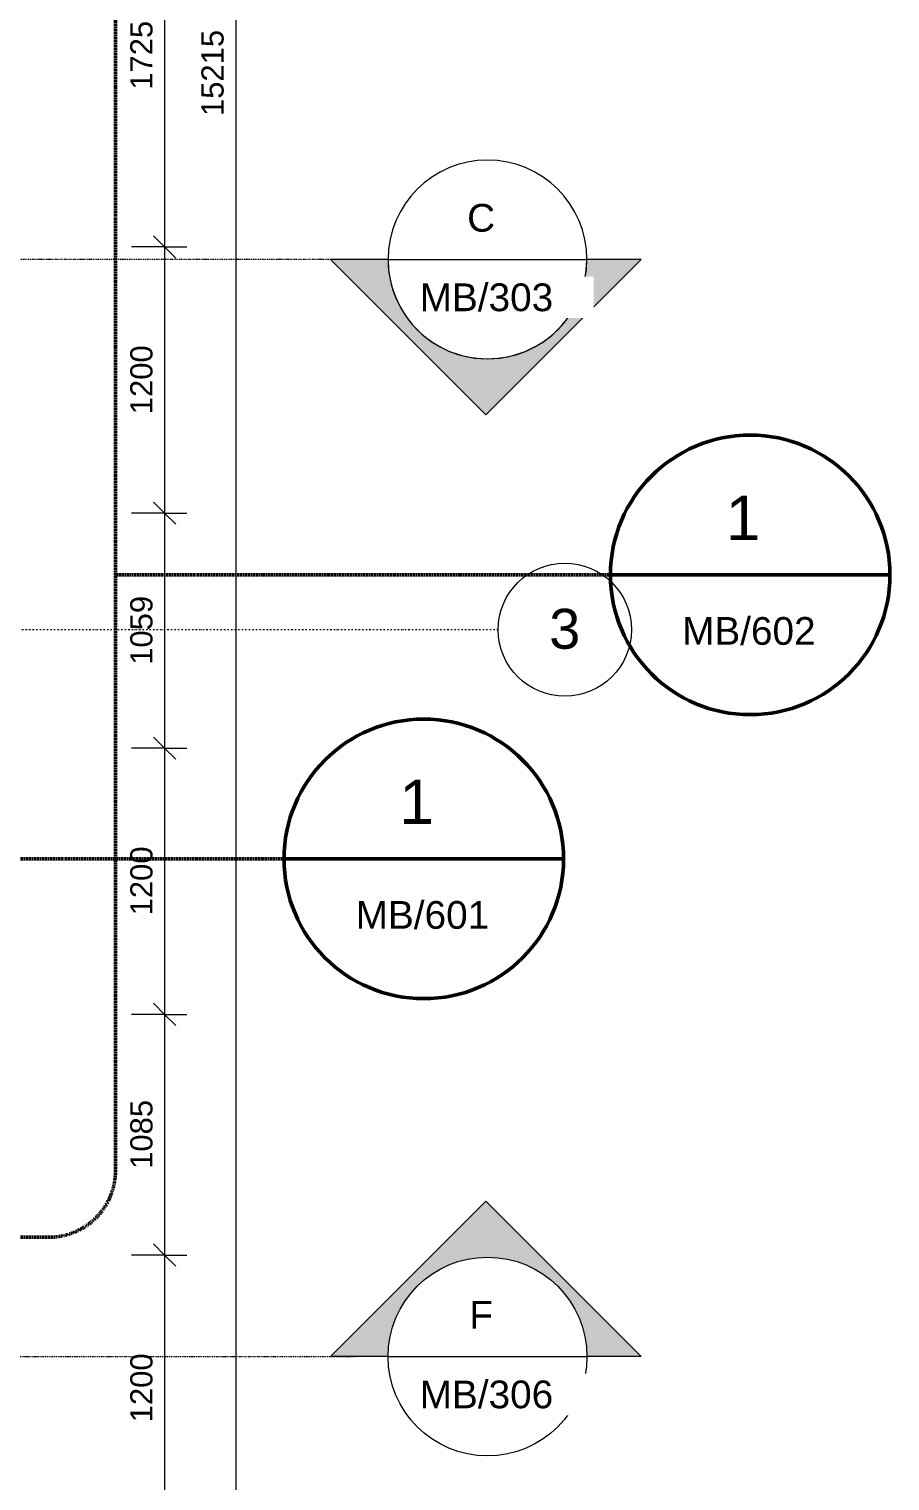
# Model space of a CAD drawing. Header units: millimetres. Extents: x -21051 to 202668, y -15646 to 13691.
# Drawn here: x 8949 to 12829, y -7629 to -1084 of the extents above; entities that cross this region are included whole.
import ezdxf

# ---------------------------------------------------------------- set-up
doc = ezdxf.new("R2010")
doc.units = ezdxf.units.MM
for name, pattern in [('Dash dot', [15.875, 6.35, -4.7625, 0, -4.7625]), ('TD_Callout Boundary', [4, 2, -2]), ('TD_Level Line', [8, 4, -2, 0, -2])]:
    doc.linetypes.add(name, pattern=pattern)
for name, color, linetype, lineweight in [('A-ANNO-DIMS', 211, 'Continuous', 9), ('A-ANNO-DIMS-100', 211, 'Continuous', 9), ('A-ANNO-SYMB', 150, 'Continuous', 9), ('G-ANNO-SYMB', 111, 'Continuous', 9), ('S-GRID', 1, 'Continuous', 9), ('S-GRID-IDEN', 1, 'Continuous', 9)]:
    doc.layers.add(name, color=color, linetype=linetype, lineweight=lineweight)
doc.layers.get('0').off()
doc.styles.add('Arial_1', font='arial.ttf', dxfattribs={"height": 125})
doc.styles.add('Arial_2', font='arial.ttf', dxfattribs={"height": 180})
doc.styles.add('Arial_3', font='arial.ttf', dxfattribs={"height": 100})
doc.styles.add('Arial_4', font='arial.ttf', dxfattribs={"height": 200})
doc.dimstyles.new('Arial_1_0', dxfattribs={"dimscale": 304.8, "dimtxt": 102.02594, "dimasz": 0.328084, "dimexe": 0.328084, "dimexo": 0.0625, "dimgap": 0.082021, "dimtad": 1, "dimdec": 0, "dimzin": 0, "dimdsep": 46, "dimtxsty": 'Arial_3', "dimblk1": 'OBLIQUE', "dimblk2": 'OBLIQUE', "dimsah": 1, "dimcen": 0.09, "dimdle": 0.328084, "dimazin": 0, "dimtfac": 1, "dimtdec": 4, "dimtix": 1, "dimtmove": 0, "dimatfit": 3, "dimfxl": 0.492126, "dimfxlon": 1, "dimtvp": 1, "dimtolj": 1, "dimtzin": 0, "dimarcsym": 2})

# ---------------------------------------------------------------- blocks, each defined once
blk = doc.blocks.new('Grid - _-182767-00_Ground floor')
at = {"layer": 'S-GRID-IDEN'}
blk.add_circle((0, 0), 3, dxfattribs=at)
blk = doc.blocks.new('DIMBLOCK202-00_Ground floor')
at = {"layer": 'A-ANNO-DIMS-100', "transparency": 16777216}
for p, q in [((9559.8, -341.5), (9509.8, -291.5)), ((9559.8, -341.5), (9409.8, -341.5)), ((9559.8, -341.5), (9559.8, -2066.5)), ((9559.8, -341.5), (9609.8, -391.5)), ((9559.8, -341.5), (9659.8, -341.5)), ((9559.8, -2066.5), (9509.8, -2016.5)), ((9559.8, -2066.5), (9409.8, -2066.5)), ((9559.8, -2066.5), (9609.8, -2116.5)), ((9559.8, -2066.5), (9659.8, -2066.5))]:
    blk.add_line(p, q, dxfattribs=at)
at = {"layer": 'A-ANNO-DIMS-100', "color": 0, "transparency": 16777216, "insert": (9405, -1357.9), "char_height": 100, "width": 369.177, "attachment_point": 1, "rotation": 90, "line_spacing_factor": 0.941778, "style": 'Arial_3'}
blk.add_mtext('1725', dxfattribs=at)
blk = doc.blocks.new('_Oblique')
at = {"color": 0, "linetype": 'ByBlock', "lineweight": -2}
blk.add_line((-0.5, -0.5), (0.5, 0.5), dxfattribs=at)
blk = doc.blocks.new('DIMBLOCK203-00_Ground floor')
at = {"layer": 'A-ANNO-DIMS-100', "transparency": 16777216}
for p, q in [((9559.8, -2066.5), (9509.8, -2016.5)), ((9559.8, -2066.5), (9409.8, -2066.5)), ((9559.8, -2066.5), (9559.8, -3266.5)), ((9559.8, -2066.5), (9609.8, -2116.5)), ((9559.8, -2066.5), (9659.8, -2066.5)), ((9559.8, -3266.5), (9409.8, -3266.5)), ((9559.8, -3266.5), (9509.8, -3216.5)), ((9559.8, -3266.5), (9609.8, -3316.5)), ((9559.8, -3266.5), (9659.8, -3266.5))]:
    blk.add_line(p, q, dxfattribs=at)
at = {"layer": 'A-ANNO-DIMS-100', "color": 0, "transparency": 16777216, "insert": (9405, -2820.4), "char_height": 100, "width": 369.177, "attachment_point": 1, "rotation": 90, "line_spacing_factor": 0.941778, "style": 'Arial_3'}
blk.add_mtext('1200', dxfattribs=at)
blk = doc.blocks.new('DIMBLOCK204-00_Ground floor')
at = {"layer": 'A-ANNO-DIMS-100', "transparency": 16777216}
for p, q in [((9559.8, -3266.5), (9409.8, -3266.5)), ((9559.8, -3266.5), (9509.8, -3216.5)), ((9559.8, -3266.5), (9559.8, -4325.7)), ((9559.8, -3266.5), (9609.8, -3316.5)), ((9559.8, -3266.5), (9659.8, -3266.5)), ((9559.8, -4325.7), (9509.8, -4275.7)), ((9559.8, -4325.7), (9409.8, -4325.7)), ((9559.8, -4325.7), (9609.8, -4375.7)), ((9559.8, -4325.7), (9659.8, -4325.7))]:
    blk.add_line(p, q, dxfattribs=at)
at = {"layer": 'A-ANNO-DIMS-100', "color": 0, "transparency": 16777216, "insert": (9405, -3949.9), "char_height": 100, "width": 369.177, "attachment_point": 1, "rotation": 90, "line_spacing_factor": 0.941778, "style": 'Arial_3'}
blk.add_mtext('1059', dxfattribs=at)
blk = doc.blocks.new('DIMBLOCK205-00_Ground floor')
at = {"layer": 'A-ANNO-DIMS-100', "transparency": 16777216}
for p, q in [((9559.8, -4325.7), (9509.8, -4275.7)), ((9559.8, -4325.7), (9409.8, -4325.7)), ((9559.8, -4325.7), (9559.8, -5525.7)), ((9559.8, -4325.7), (9609.8, -4375.7)), ((9559.8, -4325.7), (9659.8, -4325.7)), ((9559.8, -5525.7), (9509.8, -5475.7)), ((9559.8, -5525.7), (9409.8, -5525.7)), ((9559.8, -5525.7), (9609.8, -5575.7)), ((9559.8, -5525.7), (9659.8, -5525.7))]:
    blk.add_line(p, q, dxfattribs=at)
at = {"layer": 'A-ANNO-DIMS-100', "color": 0, "transparency": 16777216, "insert": (9405, -5079.5), "char_height": 100, "width": 369.177, "attachment_point": 1, "rotation": 90, "line_spacing_factor": 0.941778, "style": 'Arial_3'}
blk.add_mtext('1200', dxfattribs=at)
blk = doc.blocks.new('DIMBLOCK206-00_Ground floor')
at = {"layer": 'A-ANNO-DIMS-100', "transparency": 16777216}
for p, q in [((9559.8, -5525.7), (9509.8, -5475.7)), ((9559.8, -5525.7), (9409.8, -5525.7)), ((9559.8, -5525.7), (9559.8, -6610.7)), ((9559.8, -5525.7), (9609.8, -5575.7)), ((9559.8, -5525.7), (9659.8, -5525.7)), ((9559.8, -6610.7), (9509.8, -6560.7)), ((9559.8, -6610.7), (9409.8, -6610.7)), ((9559.8, -6610.7), (9609.8, -6660.7)), ((9559.8, -6610.7), (9659.8, -6610.7))]:
    blk.add_line(p, q, dxfattribs=at)
at = {"layer": 'A-ANNO-DIMS-100', "color": 0, "transparency": 16777216, "insert": (9405, -6222), "char_height": 100, "width": 369.177, "attachment_point": 1, "rotation": 90, "line_spacing_factor": 0.941778, "style": 'Arial_3'}
blk.add_mtext('1085', dxfattribs=at)
blk = doc.blocks.new('DIMBLOCK207-00_Ground floor')
at = {"layer": 'A-ANNO-DIMS-100', "transparency": 16777216}
for p, q in [((9559.8, -6610.7), (9509.8, -6560.7)), ((9559.8, -6610.7), (9409.8, -6610.7)), ((9559.8, -6610.7), (9559.8, -7810.7)), ((9559.8, -6610.7), (9609.8, -6660.7)), ((9559.8, -6610.7), (9659.8, -6610.7)), ((9559.8, -7810.7), (9509.8, -7760.7)), ((9559.8, -7810.7), (9409.8, -7810.7)), ((9559.8, -7810.7), (9609.8, -7860.7)), ((9559.8, -7810.7), (9659.8, -7810.7))]:
    blk.add_line(p, q, dxfattribs=at)
at = {"layer": 'A-ANNO-DIMS-100', "color": 0, "transparency": 16777216, "insert": (9405, -7364.5), "char_height": 100, "width": 369.177, "attachment_point": 1, "rotation": 90, "line_spacing_factor": 0.941778, "style": 'Arial_3'}
blk.add_mtext('1200', dxfattribs=at)
blk = doc.blocks.new('DIMBLOCK209-00_Ground floor')
at = {"layer": 'A-ANNO-DIMS-100', "transparency": 16777216}
for p, q in [((9880.4, 6423.5), (9880.4, -8991.5)), ((9880.4, 6323.5), (9830.4, 6373.5)), ((9880.4, 6323.5), (9730.4, 6323.5)), ((9880.4, 6323.5), (9930.4, 6273.5)), ((9880.4, 6323.5), (9980.4, 6323.5)), ((9880.4, -8891.5), (9780.4, -8891.5)), ((9880.4, -8891.5), (9830.4, -8841.5)), ((9880.4, -8891.5), (9930.4, -8941.5)), ((9880.4, -8891.5), (10030.4, -8891.5))]:
    blk.add_line(p, q, dxfattribs=at)
at = {"layer": 'A-ANNO-DIMS-100', "color": 0, "transparency": 16777216, "insert": (9725.6, -1476.3), "char_height": 100, "width": 461.471, "attachment_point": 1, "rotation": 90, "line_spacing_factor": 0.941778, "style": 'Arial_3'}
blk.add_mtext('15215', dxfattribs=at)
blk = doc.blocks.new('Section - _-1243848-00_Ground floor')
at = {"layer": 'G-ANNO-SYMB'}
h = blk.add_hatch(color=256, dxfattribs=at)
edge = h.paths.add_edge_path()
edge.add_line((-12.925, 0), (-5.927, 6.998))
edge.add_line((-5.927, 6.998), (1.071, 0))
edge.add_line((1.071, 0), (-1.52, 0))
edge.add_arc((-6, 0), 4.48, 0, 180)
edge.add_line((-10.48, 0), (-12.925, 0))
for p, q in [((-5.927, 6.998), (-12.925, 0)), ((1.071, 0), (-5.927, 6.998)), ((-12.925, 0), (-10.48, 0)), ((-1.52, 0), (1.071, 0))]:
    blk.add_line(p, q, dxfattribs=at)
for start, end in [(360, 180), (0, 180), (180, 360)]:
    blk.add_arc((-6, 0), 4.48, start, end, dxfattribs=at)
blk = doc.blocks.new('Floor Plan - _-1243851-00_Ground floor')
at = {"layer": 'A-ANNO-SYMB', "lineweight": 50}
blk.add_line((-6.3, 0), (6.3, 0), dxfattribs=at)
for start, end in [(360, 180), (180, 360)]:
    blk.add_arc((0, 0), 6.3, start, end, dxfattribs=at)

msp = doc.modelspace()

# ---------------------------------------------------------------- linework, layer by layer
at = {"layer": 'A-ANNO-SYMB', "linetype": 'TD_Callout Boundary', "lineweight": 50}
for p, q in [((9338.2, -6230.3), (9338.2, -714.2)), ((9338.2, -3544.6), (11569.3, -3544.6)), ((2951.2, -4824.7), (10098, -4824.7)), ((2531.2, -6530.3), (9038.2, -6530.3))]:
    msp.add_line(p, q, dxfattribs=at)
msp.add_arc((9038.2, -6230.3), 300, 270, 0, dxfattribs=at)
at = {"layer": 'G-ANNO-SYMB', "linetype": 'TD_Level Line', "lineweight": 18}
for p, q in [((10415, -2122.7), (-19758.3, -2122.7)), ((-19758.3, -7068.1), (10415, -7068.1))]:
    msp.add_line(p, q, dxfattribs=at)
at = {"layer": 'G-ANNO-SYMB'}
for p, q in [((10567, -2122.7), (11463, -2122.7)), ((10567, -7068.1), (11463, -7068.1))]:
    msp.add_line(p, q, dxfattribs=at)
at = {"layer": 'S-GRID', "linetype": 'Dash dot', "lineweight": 18}
msp.add_line((11063.8, -3791.5), (8563.8, -3791.5), dxfattribs=at)

# ---------------------------------------------------------------- block references
at = {"layer": 'A-ANNO-SYMB', "lineweight": 50, "xscale": 99.99999999999994, "yscale": 99.99999999999994, "zscale": 99.99999999999994}
for p in [(12199.3, -3544.6), (10728, -4824.7)]:
    msp.add_blockref('Floor Plan - _-1243851-00_Ground floor', p, dxfattribs=at)
at = {"layer": 'G-ANNO-SYMB', "xscale": 99.99999999999994, "yscale": 99.99999999999994, "zscale": 99.99999999999994, "rotation": 180}
msp.add_blockref('Section - _-1243848-00_Ground floor', (10415, -2122.7), dxfattribs=at)
at = {"layer": 'G-ANNO-SYMB', "extrusion": (0, 0, -1), "xscale": 99.99999999999994, "yscale": 99.99999999999994, "zscale": 99.99999999999994}
msp.add_blockref('Section - _-1243848-00_Ground floor', (-10415, -7068.1), dxfattribs=at)
at = {"layer": 'S-GRID-IDEN', "xscale": 99.99999999999994, "yscale": 99.99999999999994, "zscale": 99.99999999999994, "rotation": 90}
msp.add_blockref('Grid - _-182767-00_Ground floor', (11363.8, -3791.5), dxfattribs=at)

# ---------------------------------------------------------------- texts
at = {"layer": 'A-ANNO-SYMB', "attachment_point": 1}
for s, insert, char_height, width, style in [('1', (12089.4, -3187.3), 200, 192.405, 'Arial_4'), ('MB/602', (11892.4, -3734.7), 125, 753.586, 'Arial_1'), ('1', (10618.2, -4467.4), 200, 192.405, 'Arial_4'), ('MB/601', (10421.1, -5014.8), 125, 753.586, 'Arial_1')]:
    msp.add_mtext(s, dxfattribs=dict(at, insert=insert, char_height=char_height, width=width, style=style))

# ---------------------------------------------------------------- dimensions: what is measured, and where the dimension line sits
at = {"layer": 'A-ANNO-DIMS'}
for base, p1, p2, override, picture, middle in [((9880.4, -8891.5), (9730.4, 6323.5), (10030.4, -8891.5), {"dimpost": '<>', "dimfxl": 15217.95732}, 'DIMBLOCK209-00_Ground floor', (9804.3, -1284)), ((9559.8, -2066.5), (9409.8, -341.5), (9409.8, -2066.5), {"dimpost": '<>', "dimfxl": 1725}, 'DIMBLOCK202-00_Ground floor', (9483.8, -1204)), ((9559.8, -3266.5), (9409.8, -2066.5), (9409.8, -3266.5), {"dimpost": '<>', "dimfxl": 1200}, 'DIMBLOCK203-00_Ground floor', (9483.8, -2666.5)), ((9559.8, -4325.7), (9409.8, -3266.5), (9409.8, -4325.7), {"dimpost": '<>', "dimfxl": 1059.179886}, 'DIMBLOCK204-00_Ground floor', (9483.8, -3796.1)), ((9559.8, -5525.7), (9409.8, -4325.7), (9409.8, -5525.7), {"dimpost": '<>', "dimfxl": 1200}, 'DIMBLOCK205-00_Ground floor', (9483.8, -4925.7)), ((9559.8, -6610.7), (9409.8, -5525.7), (9409.8, -6610.7), {"dimpost": '<>', "dimfxl": 1085}, 'DIMBLOCK206-00_Ground floor', (9483.8, -6068.2)), ((9559.8, -7810.7), (9409.8, -6610.7), (9409.8, -7810.7), {"dimpost": '<>', "dimfxl": 1200}, 'DIMBLOCK207-00_Ground floor', (9483.8, -7210.7))]:
    dim = msp.add_linear_dim(base=base, p1=p1, p2=p2, angle=90, dimstyle='Arial_1_0', override=override, dxfattribs=at)
    dim.commit()
    dim.dimension.update_dxf_attribs({"geometry": picture, "text_midpoint": middle})

# ---------------------------------------------------------------- next in the draw order: texts
at = {"layer": 'G-ANNO-SYMB', "char_height": 125, "attachment_point": 1, "style": 'Arial_1', "bg_fill": 3, "box_fill_scale": 1.25, "bg_fill_color": 256, "bg_fill_true_color": 13158600, "bg_fill_transparency": 0}
for s, insert, width in [('C', (10923.4, -1872.5), 160.337), ('MB/303', (10709.6, -2230.8), 753.586), ('F', (10933.4, -6817.9), 136.287), ('MB/306', (10709.6, -7176.2), 753.586)]:
    msp.add_mtext(s, dxfattribs=dict(at, insert=insert, width=width))
at = {"layer": 'S-GRID-IDEN', "insert": (11293.4, -3697.5), "char_height": 180, "width": 168.354, "attachment_point": 1, "style": 'Arial_2', "bg_fill": 3, "box_fill_scale": 1.25, "bg_fill_color": 256, "bg_fill_true_color": 13158600, "bg_fill_transparency": 0}
msp.add_mtext('3', dxfattribs=at)

doc.saveas('drawing.dxf')
